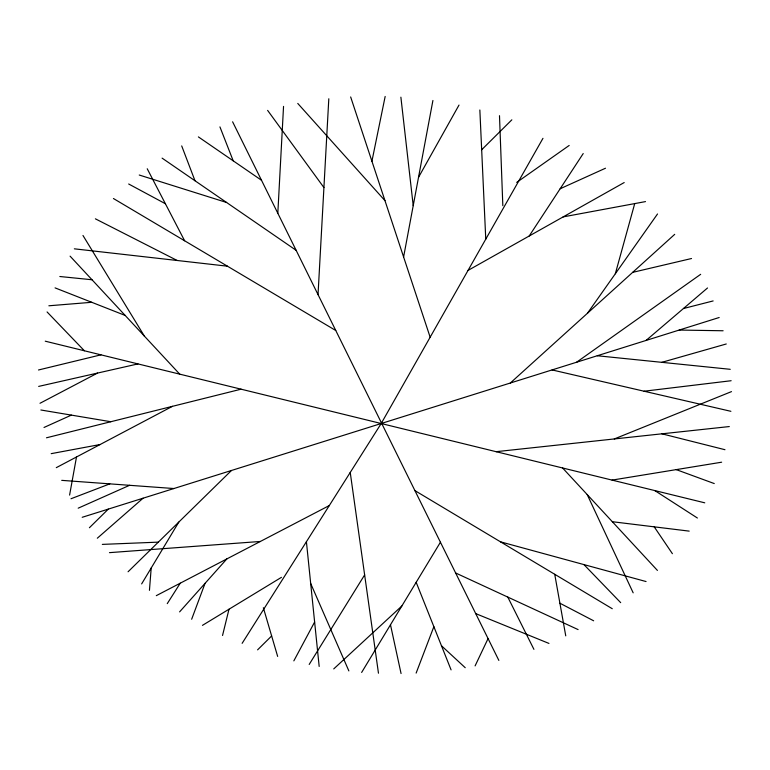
<?xml version="1.0" encoding="UTF-8"?>
<svg xmlns="http://www.w3.org/2000/svg" width="770" height="770" viewBox="0 0 770 770"><rect width="100%" height="100%" fill="white"/><g stroke="black" fill="none" stroke-linecap="round" stroke-linejoin="round"><path stroke-width="1.16" d="M277.816 213.242L283.543 106.395M318.029 294.612L328.809 98.772M149.447 590.33L151.199 568.01M69.598 495.091L76.5 456.985M403.605 256.968L432.913 100.485M371.92 161.228L385.164 96.452M222.54 635.481L228.998 609.224M615.326 273.764L634.721 203.598M191.653 619.253L205.051 583.352M416.137 673.086L433.866 626.674M475.09 665.896L488.065 638.59M293.842 660.872L314.632 622.016M418.514 177.341L459.007 105.067M542.966 138.321L381.198 423.519L242.136 643.335M141.642 583.91L178.813 522.07M361.64 672.441L440.43 542.224M309.194 664.443L364.643 574.901M167.263 603.632L180.247 583.188M529.202 235.995L583.217 153.557M587.452 313.265L657.522 213.973M179.602 611.88L226.852 558.914M481.673 149.765L511.838 119.831M257.584 649.861L271.637 635.953M89.407 527.739L108.3 509.114M128.07 571.773L231.472 470.48M333.737 668.909L401.844 606M510.327 383.017L674.712 234.34M97.318 538.211L143.076 498.2M646.059 340.446L707.515 287.98M576.566 362.247L700.671 274.312M516.699 182.423L569.184 145.453M202.462 625.356L281.454 577.336M468.044 270.414L624.201 182.548M56.287 467.659L172.441 406.329M40.002 403.278L97.52 373.075M156.3 595.662L329.3 505.553M560.156 188.756L605.48 168.226M44.005 427.475L71.369 415.117M78.194 508.181L129.581 485.302M614.296 438.948L731.5 391.612M71.004 498.748L109.812 483.858M82.207 517.296L719.18 317.51M661.815 362.333L726.274 343.978M683.442 308.529L713.145 300.935M46.479 437.793L241.097 389.187M38.5 369.985L100.966 354.835M632.68 272.359L691.527 258.518M38.664 386.405L137.974 363.912M51.186 453.655L100.09 444.531M563.139 216.899L645.501 201.596M612.073 480.105L721.644 462.202M644.086 391.218L731.144 380.726M496.121 451.682L729.306 426.561M48.866 305.786L91.726 302.292M109.465 552.648L260.347 541.464M102.333 544.39L158.322 542.138M679.207 330.051L723.117 330.763M61.716 480.355L173.905 488.536M59.839 276.507L92.015 279.76M597.27 355.75L730.239 369.311M74.343 248.825L227.439 266.189M612.333 521.713L689.198 531.127M40.868 409.996L110.793 421.719M552.08 369.927L730.894 411.315M45.257 341.187L704.752 502.82M661.911 433.818L724.974 449.709M500.529 541.839L646.059 581.543M139.245 175.021L226.611 202.491M676.243 469.613L714.252 483.56M55.074 287.884L125.173 315.44M475.716 613.613L548.962 643.422M455.619 572.967L578.097 629.591M95.384 218.824L177.177 260.491M559.906 603.208L593.641 620.793M128.667 183.992L165.386 203.732M113.431 198.516L335.768 330.503M414.914 490.606L612.265 608.724M654.808 490.577L697.399 518.018M198.391 136.896L261.521 180.286M162.104 158.129L296.132 250.317M441.47 645.76L465.234 667.715M583.939 564.593L620.687 602.65M47.076 311.946L84.382 350.774M70.08 256.15L179.718 374.143M562.581 467.967L657.426 570.426M297.759 103.43L384.962 200.624M267.623 110.389L323.92 187.562M654.221 526.844L672.403 553.697M82.968 235.466L144.365 336.095M147.224 168.765L184.627 240.779M507.796 597.087L533.928 649.36M232.607 121.795L498.854 660.419M587.192 494.552L633.171 592.833M310.685 583.487L348.858 670.911M416.175 582.303L451.085 669.881M219.931 126.896L233.204 160.824M181.701 145.915L194.983 180.738M350.658 96.953L430.151 337.212M263.35 607.722L277.652 656.415M390.486 624.778L401.064 673.548M554.727 574.285L565.748 635.856M350.235 472.462L378.465 673.211M400.881 97.174L413.221 205.638M306.412 541.743L319.175 666.445M479.854 109.985L485.764 239.181M499.489 115.683L502.829 205.696"/></g></svg>
